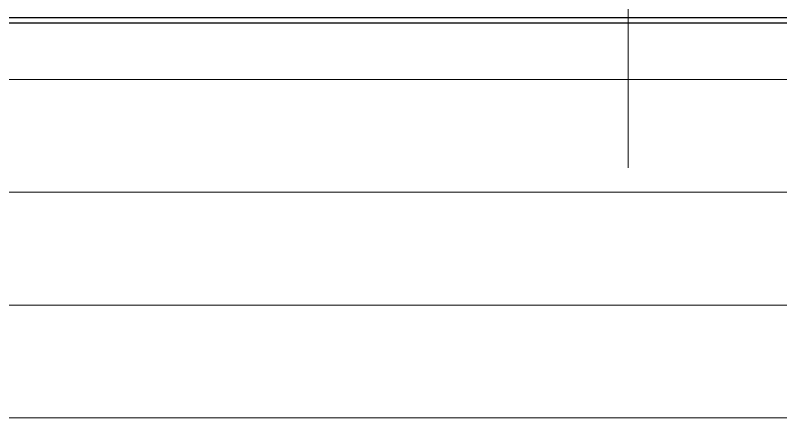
# Model space of a CAD drawing. Header units: millimetres. Extents: x 24 to 200, y 24 to 188.
# Drawn here: x 72.84 to 93.2, y 39.35 to 50.06 of the extents above; entities that cross this region are included whole.
import ezdxf

# ---------------------------------------------------------------- set-up
doc = ezdxf.new("R2010")
doc.units = ezdxf.units.MM
for name, color, linetype in [('0_底面', 51, 'Continuous'), ('1_PCB下', 5, 'Continuous'), ('2_Plate下', 3, 'Continuous'), ('3_SwitchPlate', 6, 'Continuous'), ('4_天板下', 40, 'Continuous'), ('5_左天板', 1, 'Continuous'), ('6_右天板', 230, 'Continuous'), ('7_PCBサンプル', 7, 'Continuous')]:
    doc.layers.add(name, color=color, linetype=linetype)
doc.layers.add('補助線', color=4, linetype='Continuous', lineweight=5, transparency=0.5)

# ---------------------------------------------------------------- blocks, each defined once
blk = doc.blocks.new('hhskb2-Edge.Cuts')
at = {"layer": '7_PCBサンプル'}
for p, q in [((36.975, -136.625), (156.025, -136.625)), ((156.1, -136.775), (36.9, -136.775))]:
    blk.add_line(p, q, dxfattribs=at)

msp = doc.modelspace()

# ---------------------------------------------------------------- linework, layer by layer
at = {"layer": '0_底面', "lineweight": 5}
msp.add_lwpolyline([(173.699, 177.7), (45.354, 177.7, 0.414214), (39.354, 171.7), (39.354, 45.35, 0.414214), (45.354, 39.35), (173.699, 39.35, 0.414214), (179.699, 45.35), (179.699, 171.7, 0.414214)], format="xyb", close=True, dxfattribs=at)
at = {"layer": '1_PCB下', "lineweight": 5}
msp.add_lwpolyline([(173.699, 177.7), (45.354, 177.7, 0.414214), (39.354, 171.7), (39.354, 45.35, 0.414214), (45.354, 39.35), (173.699, 39.35, 0.414214), (179.699, 45.35), (179.699, 171.7, 0.414214)], format="xyb", close=True, dxfattribs=at)
msp.add_lwpolyline([(170.699, 168.7), (48.355, 168.7), (48.355, 48.35), (170.699, 48.35), (170.699, 146.067), (170.699, 166.345)], close=True, dxfattribs=at)
at = {"layer": '2_Plate下', "lineweight": 5}
msp.add_lwpolyline([(39.354, 171.7), (39.354, 45.35, 0.414214), (45.354, 39.35), (173.699, 39.35, 0.414214), (179.699, 45.35), (179.699, 146.067), (170.699, 146.067), (170.699, 48.35), (48.355, 48.35), (48.355, 168.7), (87.058, 168.7), (87.058, 177.7), (45.354, 177.7, 0.414214)], format="xyb", close=True, dxfattribs=at)
at = {"layer": '3_SwitchPlate', "lineweight": 5}
msp.add_lwpolyline([(111.743, 148.569), (87.058, 148.569), (87.058, 177.7), (45.354, 177.7, 0.414214), (39.354, 171.7), (39.354, 45.35, 0.414214), (45.354, 39.35), (173.699, 39.35, 0.414214), (179.699, 45.35), (179.699, 146.067), (117.037, 146.067), (117.037, 166.345), (179.699, 166.345), (179.699, 171.7, 0.414214), (173.699, 177.7), (111.743, 177.7)], format="xyb", close=True, dxfattribs=at)
at = {"layer": '4_天板下', "lineweight": 5}
msp.add_lwpolyline([(42.355, 45.35), (42.355, 48.35), (48.355, 48.35), (170.699, 48.35), (170.699, 42.35), (45.354, 42.35, -0.414214)], format="xyb", close=True, dxfattribs=at)
at = {"layer": '5_左天板', "lineweight": 5}
msp.add_lwpolyline([(173.699, 177.7), (45.354, 177.7, 0.414214), (39.354, 171.7), (39.354, 45.35, 0.414214), (45.354, 39.35), (173.699, 39.35, 0.414214), (179.699, 45.35), (179.699, 171.7, 0.414214)], format="xyb", close=True, dxfattribs=at)
at = {"layer": '6_右天板', "lineweight": 5}
msp.add_lwpolyline([(173.699, 177.7), (45.354, 177.7, 0.414214), (39.354, 171.7), (39.354, 45.35, 0.414214), (45.354, 39.35), (173.699, 39.35, 0.414214), (179.699, 45.35), (179.699, 171.7, 0.414214)], format="xyb", close=True, dxfattribs=at)
at = {"layer": '補助線'}
msp.add_line((89.15, 69.882), (89.15, 46), dxfattribs=at)
at = {"layer": '補助線', "lineweight": 5}
for p, q in [((31.521, 48.35), (179.702, 48.35)), ((31.521, 45.35), (179.702, 45.35)), ((31.521, 42.35), (179.702, 42.35)), ((31.521, 39.35), (179.702, 39.35))]:
    msp.add_line(p, q, dxfattribs=at)

# ---------------------------------------------------------------- block references
msp.add_blockref('hhskb2-Edge.Cuts', (13.025, 186.625))

doc.saveas('drawing.dxf')
